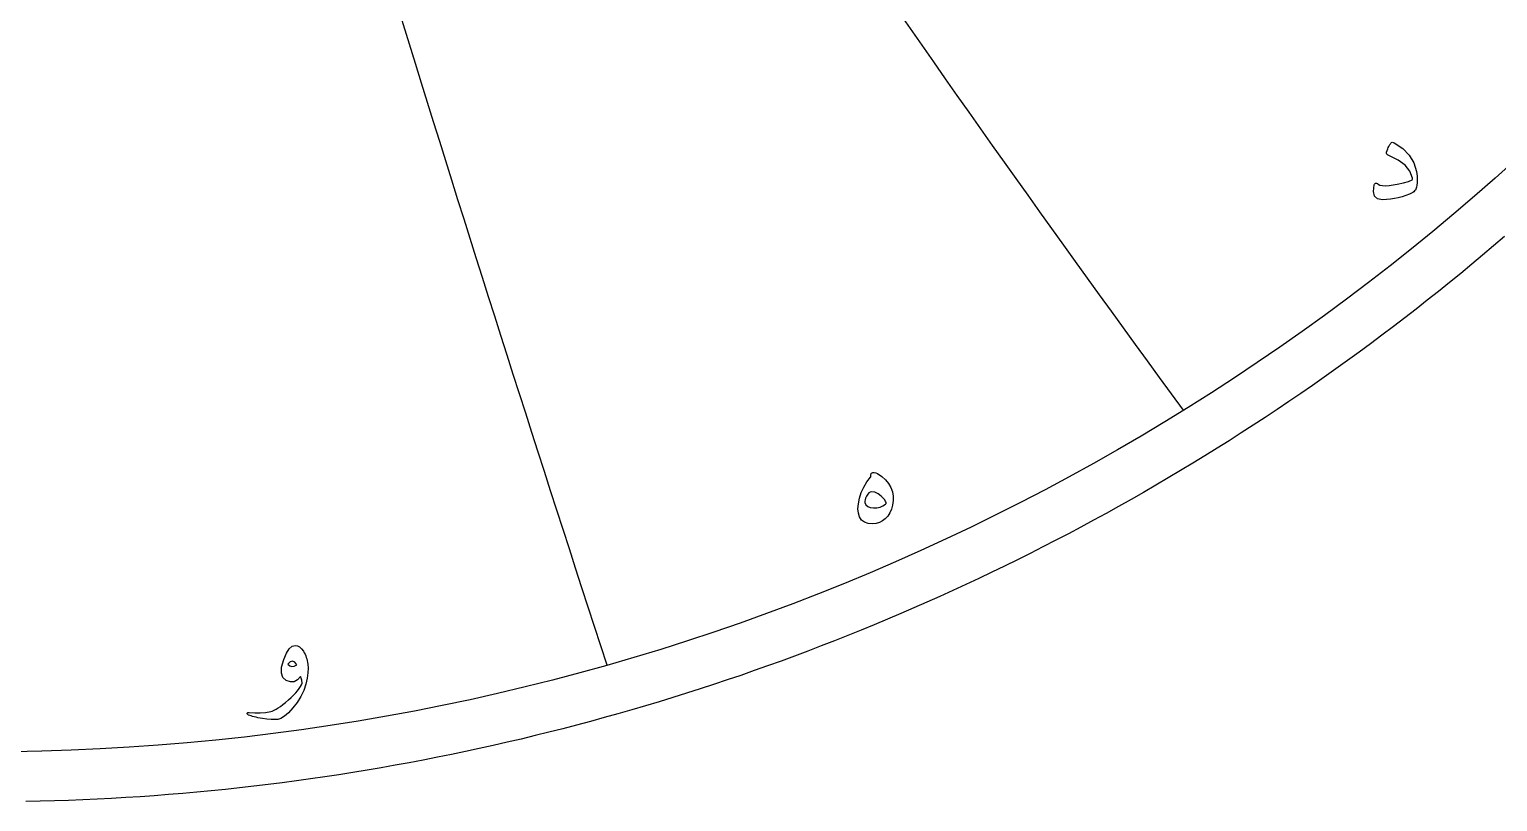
# Model space of a CAD drawing. Header units: millimetres. Extents: x -68 to 68, y -68 to 70.
# Drawn here: x 1.37 to 44.53, y -68.46 to -45.76 of the extents above; entities that cross this region are included whole.
import ezdxf

# ---------------------------------------------------------------- set-up
doc = ezdxf.new("R2010")
doc.units = ezdxf.units.MM
for name, color, linetype in [('CUT_OUTER', 1, 'Continuous'), ('ENGRAVE', 7, 'Continuous'), ('TEXT', 5, 'Continuous')]:
    doc.layers.add(name, color=color, linetype=linetype)

msp = doc.modelspace()

# ---------------------------------------------------------------- linework, layer by layer
at = {"layer": 'CUT_OUTER'}
msp.add_lwpolyline([(44.726, -51.8499), (44.407, -52.1233), (44.0864, -52.3948), (43.764, -52.6644), (43.4401, -52.9319), (43.1145, -53.1974), (42.7873, -53.461), (42.4584, -53.7225), (42.128, -53.982), (41.796, -54.2395), (41.4624, -54.4949), (41.1272, -54.7483), (40.7905, -54.9996), (40.4523, -55.2489), (40.1125, -55.4961), (39.7712, -55.7411), (39.4285, -55.9841), (39.0842, -56.225), (38.7385, -56.4638), (38.3913, -56.7004), (38.0427, -56.9349), (37.6926, -57.1672), (37.3411, -57.3974), (36.9882, -57.6255), (36.634, -57.8513), (36.2783, -58.075), (35.9213, -58.2965), (35.5629, -58.5159), (35.2032, -58.733), (34.8421, -58.9479), (34.4798, -59.1605), (34.1161, -59.371), (33.7512, -59.5792), (33.385, -59.7852), (33.0175, -59.9889), (32.6488, -60.1904), (32.2789, -60.3896), (31.9077, -60.5865), (31.5354, -60.7811), (31.1618, -60.9735), (30.7871, -61.1635), (30.4113, -61.3513), (30.0342, -61.5367), (29.6561, -61.7199), (29.2768, -61.9007), (28.8965, -62.0791), (28.515, -62.2553), (28.1325, -62.4291), (27.7489, -62.6005), (27.3643, -62.7696), (26.9786, -62.9363), (26.5919, -63.1007), (26.2042, -63.2627), (25.8156, -63.4222), (25.4259, -63.5795), (25.0354, -63.7343), (24.6438, -63.8867), (24.2513, -64.0367), (23.858, -64.1843), (23.4637, -64.3295), (23.0685, -64.4722), (22.6725, -64.6126), (22.2756, -64.7505), (21.8779, -64.8859), (21.4794, -65.0189), (21.08, -65.1495), (20.6799, -65.2776), (20.2789, -65.4033), (19.8772, -65.5265), (19.4748, -65.6472), (19.0716, -65.7655), (18.6677, -65.8813), (18.2632, -65.9946), (17.8579, -66.1054), (17.4519, -66.2137), (17.0453, -66.3196), (16.6381, -66.4229), (16.2302, -66.5237), (15.8217, -66.6221), (15.4126, -66.7179), (15.003, -66.8112), (14.5927, -66.902), (14.182, -66.9903), (13.7706, -67.076), (13.3588, -67.1593), (12.9465, -67.24), (12.5337, -67.3181), (12.1204, -67.3938), (11.7066, -67.4669), (11.2924, -67.5374), (10.8778, -67.6055), (10.4628, -67.6709), (10.0474, -67.7339), (9.6316, -67.7942), (9.2154, -67.8521), (8.7989, -67.9073), (8.3821, -67.96), (7.9649, -68.0102), (7.5475, -68.0578), (7.1297, -68.1028), (6.7117, -68.1453), (6.2935, -68.1852), (5.875, -68.2225), (5.4563, -68.2573), (5.0373, -68.2895), (4.6182, -68.3191), (4.1989, -68.3461), (3.7795, -68.3706), (3.3599, -68.3925), (2.9402, -68.4118), (2.5204, -68.4286), (2.1005, -68.4428), (1.6805, -68.4544), (1.2604, -68.4634)], dxfattribs=at)
at = {"layer": 'ENGRAVE'}
msp.add_circle((0, 0), 67, dxfattribs=at)
for centre, radius, start, end in [((535.384, 309.1041), 619.762, 212.653734, 216.203159), ((1194.1433, 319.9697), 1237.0459, 196.3296474, 198.1043599)]:
    msp.add_arc(centre, radius, start, end, dxfattribs=at)
at = {"layer": 'TEXT'}
for points in [[(41.2627, -49.3715), (41.2796, -49.3208), (41.2962, -49.2752), (41.3126, -49.2346), (41.3287, -49.1991), (41.3443, -49.1683), (41.359, -49.1421), (41.373, -49.1204), (41.3862, -49.1033), (41.4067, -49.0868), (41.4298, -49.0798), (41.4556, -49.0825), (41.4841, -49.0947), (41.7361, -49.2637), (41.9301, -49.4599), (42.0661, -49.6832), (42.1441, -49.9336), (42.155, -50.0052), (42.1622, -50.0752), (42.1657, -50.1436), (42.1654, -50.2104), (42.1611, -50.275), (42.1526, -50.337), (42.1399, -50.3964), (42.1228, -50.4531), (42.1077, -50.4834), (42.0877, -50.5105), (42.0629, -50.5345), (42.0334, -50.5553), (41.9317, -50.605), (41.8269, -50.6479), (41.7188, -50.6838), (41.6076, -50.7128), (41.4937, -50.7354), (41.3777, -50.7522), (41.2595, -50.7631), (41.1392, -50.7682), (40.9966, -50.7442), (40.9093, -50.6638), (40.8773, -50.527), (40.9008, -50.3338), (40.9087, -50.3128), (40.9199, -50.2966), (40.9343, -50.2851), (40.9519, -50.2785), (40.967, -50.2803), (40.9827, -50.2859), (40.999, -50.2952), (41.0157, -50.3083), (41.0676, -50.3362), (41.1381, -50.3519), (41.2273, -50.3554), (41.3351, -50.3466), (41.569, -50.3125), (41.7598, -50.2742), (41.9075, -50.2316), (42.0121, -50.1848), (42.0174, -50.1784), (42.0206, -50.1678), (42.0217, -50.1529), (42.0206, -50.1337), (41.9485, -49.9325), (41.8088, -49.7547), (41.6015, -49.6004), (41.3266, -49.4695), (41.2906, -49.4506), (41.268, -49.4279), (41.2587, -49.4016), (41.2627, -49.3715)], [(26.1251, -58.8061), (26.1616, -58.7893), (26.2028, -58.7859), (26.2489, -58.7957), (26.2997, -58.8189), (26.4261, -58.9035), (26.5328, -58.9998), (26.6198, -59.1079), (26.6872, -59.2277), (26.7337, -59.3525), (26.7585, -59.4799), (26.7614, -59.6101), (26.7425, -59.7429), (26.7082, -59.864), (26.6606, -59.9717), (26.5996, -60.0662), (26.5254, -60.1474), (26.4415, -60.2126), (26.3519, -60.2592), (26.2563, -60.2871), (26.1549, -60.2964), (26.0224, -60.2868), (25.9143, -60.2496), (25.8308, -60.1847), (25.7717, -60.092), (25.7363, -59.9795), (25.7238, -59.8504), (25.7342, -59.7048), (25.7674, -59.5427), (25.8215, -59.3746), (25.8941, -59.2149), (25.9854, -59.0637), (26.0953, -58.9211), (26.099, -58.9144), (26.1017, -58.903), (26.1033, -58.8867), (26.1038, -58.8657), (26.1052, -58.8428), (26.1091, -58.8253), (26.1158, -58.813), (26.1251, -58.8061)], [(26.5296, -59.7216), (26.5475, -59.6992), (26.5499, -59.6705), (26.5368, -59.6354), (26.5083, -59.5938), (26.4096, -59.4863), (26.3135, -59.4107), (26.2201, -59.3671), (26.1294, -59.3554), (26.0863, -59.3631), (26.0463, -59.3863), (26.0096, -59.4249), (25.9761, -59.4789), (25.9492, -59.5372), (25.9324, -59.5885), (25.9258, -59.633), (25.9292, -59.6705), (25.959, -59.7394), (26.0101, -59.7887), (26.0825, -59.8182), (26.1762, -59.828), (26.2797, -59.8214), (26.3731, -59.8014), (26.4564, -59.7682), (26.5296, -59.7216)], [(8.8425, -64.2817), (8.9202, -64.1012), (9.0043, -63.973), (9.0948, -63.8968), (9.1917, -63.8729), (9.2524, -63.8835), (9.3109, -63.9155), (9.3673, -63.9687), (9.4216, -64.0432), (9.4477, -64.0863), (9.4706, -64.1305), (9.4903, -64.1757), (9.5068, -64.2221), (9.5209, -64.2697), (9.5334, -64.3189), (9.5443, -64.3698), (9.5536, -64.4222), (9.5624, -64.539), (9.5547, -64.6766), (9.5305, -64.8349), (9.4897, -65.0141), (9.4296, -65.1995), (9.3471, -65.3771), (9.2422, -65.5466), (9.115, -65.7081), (8.9817, -65.8489), (8.8627, -65.9519), (8.7582, -66.0171), (8.6679, -66.0445), (8.5759, -66.0493), (8.4699, -66.0466), (8.3502, -66.0365), (8.2166, -66.019), (8.1489, -66.0079), (8.0862, -65.9961), (8.0286, -65.9834), (7.976, -65.97), (7.9282, -65.9563), (7.885, -65.9428), (7.8463, -65.9297), (7.8121, -65.9168), (7.7918, -65.9056), (7.778, -65.8933), (7.7706, -65.88), (7.7695, -65.8657), (7.7761, -65.8513), (7.7876, -65.8422), (7.8038, -65.8385), (7.8248, -65.8401), (7.989, -65.8561), (8.1495, -65.8571), (8.3063, -65.8433), (8.4593, -65.8146), (8.5065, -65.7999), (8.5588, -65.7773), (8.6162, -65.7467), (8.6786, -65.7081), (8.7461, -65.6615), (8.8186, -65.607), (8.8961, -65.5444), (8.9788, -65.4739), (9.0597, -65.401), (9.1321, -65.3313), (9.1959, -65.2647), (9.2513, -65.2014), (9.2979, -65.141), (9.3354, -65.0832), (9.3639, -65.0282), (9.3833, -64.9757), (9.3721, -64.8964), (9.3599, -64.8373), (9.3466, -64.7985), (9.3322, -64.7799), (9.2457, -64.8818), (9.148, -64.9363), (9.0392, -64.9435), (8.9192, -64.9033), (8.8202, -64.8166), (8.7744, -64.6841), (8.7818, -64.5057), (8.8425, -64.2817)], [(9.23, -64.4392), (9.1672, -64.3631), (9.1023, -64.3349), (9.0352, -64.3546), (8.966, -64.4222), (9.0224, -64.468), (9.0852, -64.4861), (9.1544, -64.4765), (9.23, -64.4392)]]:
    msp.add_lwpolyline(points, close=True, dxfattribs=at)

doc.saveas('drawing.dxf')
